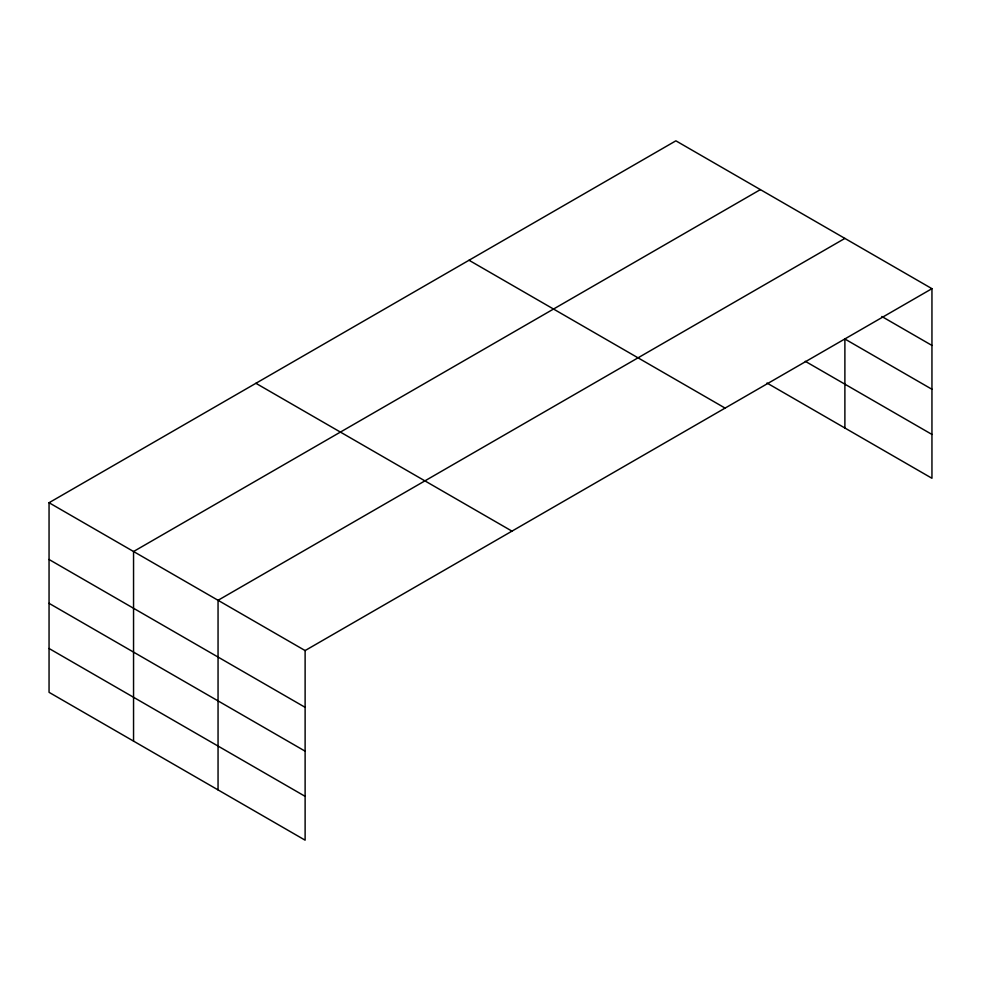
<?xml version="1.0" encoding="UTF-8"?>
<svg xmlns="http://www.w3.org/2000/svg" width="981" height="981" viewBox="0 0 981 981"><rect width="100%" height="100%" fill="white"/><g stroke="black" fill="none" stroke-linecap="round" stroke-linejoin="round"><path stroke-width="1.47" d="M931.95 288.672L675.884 140.823L49.05 502.726L49.05 692.328L305.116 840.177L305.116 650.562L931.95 288.672L931.95 478.274L766.983 383.031M760.385 189.615L133.551 551.518L133.551 741.121M844.886 238.408L218.052 600.298L218.052 789.901M881.821 316.495L931.95 345.435M931.95 389.273L844.886 339.009L844.886 428.01M805.278 361.302L931.95 434.436M469.028 260.259L725.094 408.096M255.906 383.301L511.972 531.138M49.05 502.726L305.116 650.562M49.05 559.489L305.116 707.326M49.05 603.327L305.116 751.164M49.05 648.49L305.116 796.339"/></g></svg>
